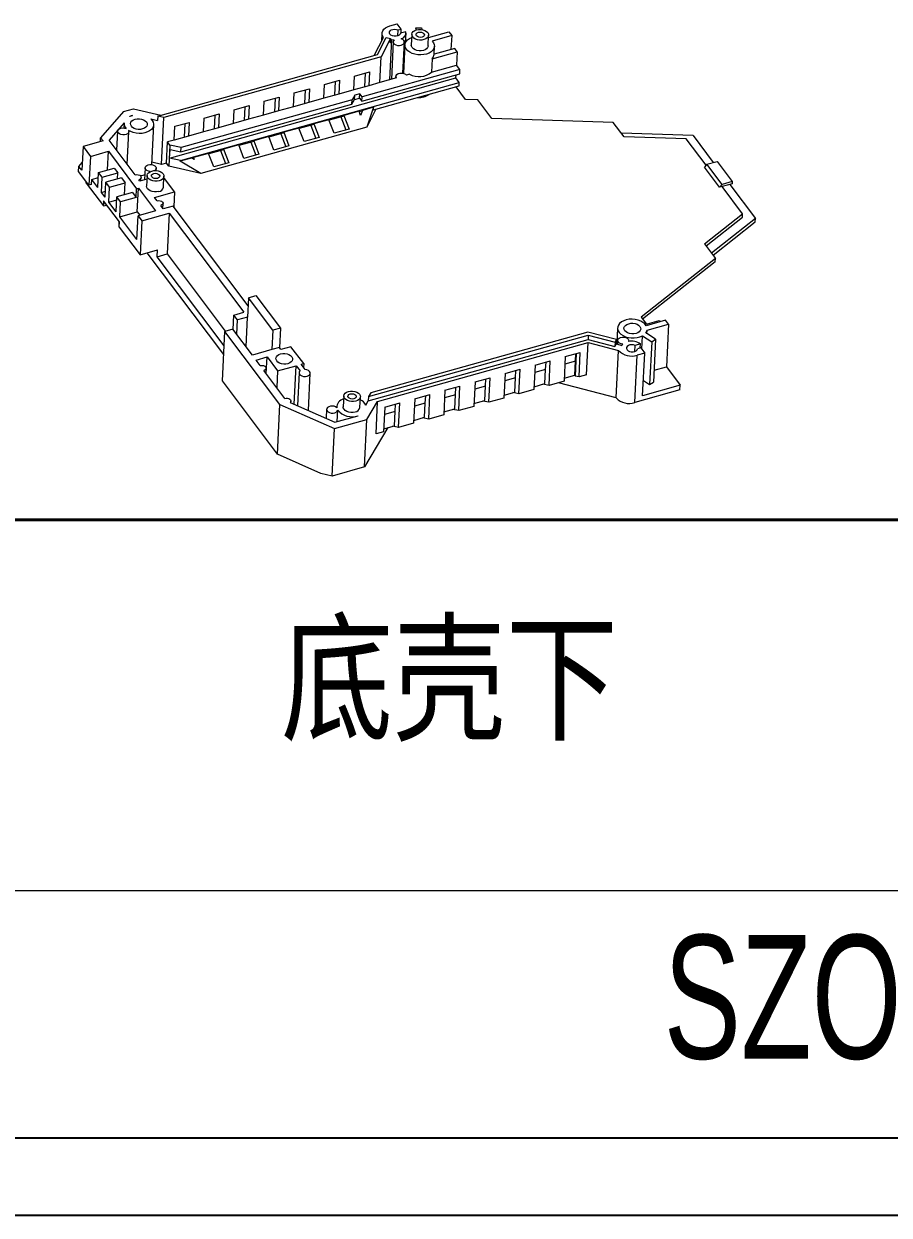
# Model space of a CAD drawing. Header units: inches. Extents: x 162 to 2102, y 1089 to 1379.
# Drawn here: x 1393.2 to 1470.7, y 1088.5 to 1195.3 of the extents above; entities that cross this region are included whole.
import ezdxf

# ---------------------------------------------------------------- set-up
doc = ezdxf.new("R2010")
doc.units = ezdxf.units.IN
doc.layers.add('文字', color=81, linetype='Continuous')
doc.layers.add('粗实线', color=7, linetype='Continuous', lineweight=30)
doc.layers.add('细实线', color=3, linetype='Continuous', lineweight=9)
doc.styles.add('宋体', font='', dxfattribs={"width": 0.8, "height": 3.5})
doc.styles.add('长仿宋', font='', dxfattribs={"width": 0.7, "height": 4})
doc.styles.get('宋体').set_extended_font_data('SimSun')
doc.styles.get('长仿宋').set_extended_font_data('SimSun')

msp = doc.modelspace()

# ---------------------------------------------------------------- linework, layer by layer
at = {"color": 7, "linetype": 'Continuous', "lineweight": 15}
for p, q in [((1426.011, 1195.073), (1426.685, 1195.261)), ((1427.035, 1194.795), (1426.685, 1195.261)), ((1426.724, 1194.18), (1426.75, 1194.715)), ((1426.75, 1194.715), (1427.035, 1194.795)), ((1427.45, 1194.558), (1426.969, 1194.424)), ((1427.017, 1194.437), (1427.035, 1194.795)), ((1428.354, 1194.891), (1428.345, 1194.7)), ((1428.354, 1194.891), (1428.851, 1194.909)), ((1428.384, 1194.713), (1428.354, 1194.891)), ((1428.851, 1194.909), (1428.878, 1194.746)), ((1429.475, 1194.049), (1431.29, 1194.557)), ((1431.29, 1194.557), (1431.553, 1194.207)), ((1424.613, 1192.424), (1425.436, 1194.03)), ((1424.902, 1192.505), (1425.682, 1194.029)), ((1426.063, 1193.94), (1425.23, 1192.315)), ((1425.31, 1194.406), (1425.276, 1193.718)), ((1425.682, 1194.029), (1426.063, 1193.94)), ((1426.022, 1190.25), (1426.2, 1193.858)), ((1426.063, 1193.94), (1426.044, 1193.554)), ((1426.044, 1193.554), (1426.2, 1193.858)), ((1426.316, 1193.664), (1426.149, 1190.286)), ((1427.178, 1190.843), (1427.315, 1193.615)), ((1427.43, 1193.617), (1427.47, 1194.411)), ((1427.987, 1194.32), (1427.939, 1193.354)), ((1429.437, 1193.28), (1429.485, 1194.246)), ((1431.553, 1194.207), (1429.818, 1193.722)), ((1431.553, 1194.207), (1431.491, 1192.962)), ((1405.221, 1186.997), (1424.902, 1192.505)), ((1427.365, 1193.383), (1427.239, 1190.829)), ((1429.806, 1192.138), (1432.048, 1192.765)), ((1429.975, 1192.518), (1430.012, 1193.252)), ((1431.829, 1193.057), (1429.976, 1192.538)), ((1432.048, 1192.765), (1431.829, 1193.057)), ((1432.048, 1192.765), (1431.989, 1191.568)), ((1425.23, 1192.315), (1405.772, 1186.869)), ((1425.116, 1189.997), (1425.23, 1192.315)), ((1429.806, 1192.138), (1429.747, 1190.94)), ((1429.747, 1190.94), (1431.989, 1191.568)), ((1432.296, 1191.16), (1431.989, 1191.568)), ((1406.288, 1183.232), (1431.932, 1190.409)), ((1422.788, 1189.345), (1422.849, 1190.581)), ((1422.849, 1190.581), (1424.182, 1190.955)), ((1423.519, 1188.322), (1432.277, 1190.773)), ((1432.296, 1191.16), (1423.538, 1188.709)), ((1423.818, 1190.853), (1423.757, 1189.616)), ((1424.182, 1190.955), (1424.121, 1189.718)), ((1426.605, 1190.414), (1425.116, 1189.997)), ((1426.555, 1190.564), (1426.547, 1190.397)), ((1427.785, 1190.744), (1427.504, 1190.665)), ((1431.932, 1190.409), (1431.945, 1190.681)), ((1432.238, 1190.001), (1431.932, 1190.409)), ((1432.277, 1190.773), (1432.296, 1191.16)), ((1407.252, 1183.008), (1432.238, 1190.001)), ((1417.459, 1189.073), (1418.807, 1189.45)), ((1418.428, 1189.344), (1418.367, 1188.108)), ((1418.807, 1189.45), (1418.746, 1188.214)), ((1420.093, 1188.591), (1420.154, 1189.827)), ((1420.154, 1189.827), (1421.501, 1190.204)), ((1421.123, 1190.098), (1421.062, 1188.862)), ((1421.501, 1190.204), (1421.44, 1188.968)), ((1422.788, 1189.345), (1421.44, 1188.968)), ((1424.121, 1189.718), (1422.788, 1189.345)), ((1425.116, 1189.997), (1424.121, 1189.718)), ((1424.537, 1187.541), (1432.223, 1189.692)), ((1432.787, 1188.488), (1431.942, 1189.613)), ((1432.223, 1189.692), (1432.238, 1190.001)), ((1422.64, 1188.457), (1407.309, 1184.167)), ((1414.704, 1187.083), (1414.765, 1188.319)), ((1414.765, 1188.319), (1416.112, 1188.696)), ((1415.733, 1188.59), (1415.672, 1187.354)), ((1416.112, 1188.696), (1416.051, 1187.46)), ((1417.398, 1187.837), (1417.459, 1189.073)), ((1418.746, 1188.214), (1417.398, 1187.837)), ((1420.093, 1188.591), (1418.746, 1188.214)), ((1421.44, 1188.968), (1420.093, 1188.591)), ((1422.62, 1188.071), (1422.851, 1188.488)), ((1422.62, 1188.071), (1422.64, 1188.457)), ((1422.87, 1188.874), (1422.64, 1188.457)), ((1422.851, 1188.488), (1422.87, 1188.874)), ((1422.851, 1188.488), (1423.3, 1188.614)), ((1423.319, 1189), (1422.87, 1188.874)), ((1423.3, 1188.614), (1423.319, 1189)), ((1423.3, 1188.614), (1423.519, 1188.322)), ((1423.538, 1188.709), (1423.319, 1189)), ((1423.519, 1188.322), (1423.538, 1188.709)), ((1433.904, 1188.448), (1432.787, 1188.488)), ((1435.164, 1186.77), (1433.904, 1188.448)), ((1402.158, 1187.392), (1400.109, 1185.054)), ((1402.158, 1187.392), (1403.056, 1187.643)), ((1403.056, 1187.643), (1405.498, 1187.075)), ((1407.29, 1183.78), (1422.62, 1188.071)), ((1409.375, 1186.811), (1410.723, 1187.188)), ((1410.344, 1187.082), (1410.283, 1185.846)), ((1410.723, 1187.188), (1410.662, 1185.952)), ((1412.009, 1186.329), (1412.07, 1187.565)), ((1412.07, 1187.565), (1413.417, 1187.942)), ((1413.039, 1187.836), (1412.978, 1186.6)), ((1413.417, 1187.942), (1413.356, 1186.706)), ((1414.704, 1187.083), (1413.356, 1186.706)), ((1416.051, 1187.46), (1414.704, 1187.083)), ((1417.398, 1187.837), (1416.051, 1187.46)), ((1423.253, 1187.425), (1421.906, 1187.048)), ((1423.398, 1187.047), (1423.253, 1187.425)), ((1423.534, 1187.45), (1423.271, 1187.377)), ((1423.554, 1187.509), (1423.398, 1187.047)), ((1424.549, 1187.788), (1423.554, 1187.509)), ((1424.549, 1187.788), (1423.942, 1185.996)), ((1424.767, 1187.605), (1423.942, 1185.996)), ((1424.537, 1187.541), (1424.549, 1187.788)), ((1402.22, 1186.398), (1400.861, 1184.849)), ((1402.214, 1186.344), (1402.194, 1185.933)), ((1402.738, 1186.99), (1402.713, 1186.96)), ((1402.738, 1186.99), (1402.957, 1187.051)), ((1402.738, 1186.972), (1402.738, 1186.99)), ((1404.596, 1186.752), (1405.202, 1186.611)), ((1404.685, 1182.649), (1404.861, 1186.213)), ((1405.221, 1186.997), (1405.202, 1186.611)), ((1405.772, 1186.869), (1405.221, 1186.997)), ((1405.564, 1182.658), (1405.772, 1186.869)), ((1406.696, 1184.842), (1406.758, 1186.078)), ((1406.758, 1186.078), (1408.028, 1186.434)), ((1407.649, 1186.328), (1407.588, 1185.092)), ((1408.028, 1186.434), (1407.967, 1185.198)), ((1423.942, 1185.996), (1409.086, 1181.838)), ((1409.314, 1185.575), (1409.375, 1186.811)), ((1412.009, 1186.329), (1410.662, 1185.952)), ((1413.356, 1186.706), (1412.009, 1186.329)), ((1419.208, 1186.24), (1417.882, 1185.869)), ((1418.942, 1186.165), (1419.389, 1185.001)), ((1419.208, 1186.24), (1419.211, 1186.294)), ((1420.558, 1186.671), (1419.211, 1186.294)), ((1419.211, 1186.294), (1419.676, 1185.081)), ((1421.023, 1185.459), (1420.558, 1186.671)), ((1421.903, 1186.994), (1420.577, 1186.623)), ((1421.637, 1186.919), (1422.084, 1185.755)), ((1421.903, 1186.994), (1421.906, 1187.048)), ((1421.906, 1187.048), (1422.371, 1185.836)), ((1446.025, 1186.421), (1435.164, 1186.77)), ((1447.001, 1185.121), (1446.025, 1186.421)), ((1400.091, 1184.697), (1400.109, 1185.054)), ((1400.109, 1185.054), (1400.328, 1184.763)), ((1401.63, 1185.645), (1401.546, 1183.937)), ((1402.485, 1182.686), (1402.629, 1185.595)), ((1407.967, 1185.198), (1406.696, 1184.842)), ((1409.314, 1185.575), (1407.967, 1185.198)), ((1410.662, 1185.952), (1409.314, 1185.575)), ((1415.169, 1185.162), (1413.821, 1184.785)), ((1415.634, 1183.95), (1415.169, 1185.162)), ((1416.513, 1185.486), (1415.187, 1185.114)), ((1416.248, 1185.411), (1416.694, 1184.247)), ((1416.513, 1185.486), (1416.516, 1185.54)), ((1417.863, 1185.917), (1416.516, 1185.54)), ((1416.516, 1185.54), (1416.981, 1184.327)), ((1418.329, 1184.704), (1417.863, 1185.917)), ((1419.676, 1185.081), (1418.329, 1184.704)), ((1422.371, 1185.836), (1421.023, 1185.459)), ((1453.181, 1185.247), (1446.751, 1185.454)), ((1452.57, 1184.942), (1447.001, 1185.121)), ((1454.335, 1182.592), (1452.57, 1184.942)), ((1453.181, 1185.247), (1454.986, 1182.844)), ((1398.531, 1184.26), (1398.426, 1182.136)), ((1400.328, 1184.763), (1398.531, 1184.26)), ((1398.531, 1184.26), (1399.188, 1183.386)), ((1403.2, 1181.735), (1400.861, 1184.849)), ((1406.013, 1182.784), (1406.106, 1184.677)), ((1406.696, 1184.842), (1406.106, 1184.677)), ((1406.316, 1184.398), (1406.106, 1184.677)), ((1406.316, 1184.398), (1406.222, 1182.505)), ((1406.288, 1183.232), (1406.326, 1184.005)), ((1407.309, 1184.167), (1406.316, 1184.398)), ((1406.326, 1184.005), (1407.29, 1183.78)), ((1407.29, 1183.78), (1407.309, 1184.167)), ((1411.124, 1183.977), (1409.798, 1183.606)), ((1410.858, 1183.903), (1411.305, 1182.739)), ((1411.124, 1183.977), (1411.127, 1184.031)), ((1412.474, 1184.408), (1411.127, 1184.031)), ((1411.127, 1184.031), (1411.592, 1182.819)), ((1412.939, 1183.196), (1412.474, 1184.408)), ((1413.819, 1184.731), (1412.492, 1184.36)), ((1413.553, 1184.657), (1414, 1183.493)), ((1413.819, 1184.731), (1413.821, 1184.785)), ((1413.821, 1184.785), (1414.286, 1183.573)), ((1416.981, 1184.327), (1415.634, 1183.95)), ((1398.16, 1182.49), (1398.461, 1182.832)), ((1399.188, 1183.386), (1399.06, 1180.797)), ((1399.188, 1183.386), (1400.805, 1183.838)), ((1400.722, 1182.171), (1400.805, 1183.838)), ((1400.805, 1183.838), (1403.322, 1180.486)), ((1405.564, 1182.658), (1404.695, 1182.861)), ((1407.252, 1183.008), (1406.288, 1183.232)), ((1408.288, 1183.237), (1407.248, 1182.946)), ((1407.248, 1182.946), (1407.252, 1183.008)), ((1409.086, 1181.838), (1407.248, 1182.946)), ((1408.495, 1183.111), (1408.288, 1183.237)), ((1408.429, 1183.223), (1408.348, 1183.2)), ((1408.429, 1183.223), (1408.432, 1183.277)), ((1409.779, 1183.654), (1408.432, 1183.277)), ((1408.432, 1183.277), (1408.495, 1183.111)), ((1410.244, 1182.442), (1409.779, 1183.654)), ((1411.592, 1182.819), (1410.244, 1182.442)), ((1414.286, 1183.573), (1412.939, 1183.196)), ((1454.42, 1182.685), (1455.318, 1182.936)), ((1455.318, 1182.936), (1456.675, 1181.129)), ((1398.137, 1182.026), (1398.16, 1182.49)), ((1399.06, 1180.797), (1398.137, 1182.026)), ((1398.426, 1182.136), (1398.16, 1182.49)), ((1399.855, 1180.595), (1399.922, 1181.947)), ((1399.922, 1181.947), (1401.314, 1182.337)), ((1400.25, 1181.51), (1399.922, 1181.947)), ((1400.25, 1181.51), (1401.642, 1181.899)), ((1401.314, 1182.337), (1401.642, 1181.899)), ((1401.616, 1181.363), (1401.642, 1181.899)), ((1404.093, 1182.365), (1404.04, 1181.286)), ((1404.557, 1182.018), (1404.558, 1182.025)), ((1404.561, 1182.02), (1404.558, 1182.025)), ((1405.007, 1182.151), (1405.038, 1182.109)), ((1405.082, 1182.106), (1405.092, 1182.316)), ((1406.013, 1182.784), (1405.564, 1182.658)), ((1406.222, 1182.505), (1406.013, 1182.784)), ((1409.086, 1181.838), (1406.222, 1182.505)), ((1454.42, 1182.685), (1454.186, 1182.429)), ((1455.543, 1180.622), (1454.186, 1182.429)), ((1455.777, 1180.878), (1454.42, 1182.685)), ((1398.776, 1181.176), (1398.774, 1181.13)), ((1398.824, 1180.98), (1400.356, 1178.939)), ((1399.285, 1180.86), (1399.06, 1180.797)), ((1399.285, 1180.86), (1399.308, 1181.324)), ((1399.308, 1181.324), (1399.899, 1181.489)), ((1399.855, 1180.595), (1399.308, 1181.324)), ((1400.183, 1180.158), (1400.25, 1181.51)), ((1400.512, 1179.721), (1400.578, 1181.073)), ((1401.971, 1181.462), (1400.578, 1181.073)), ((1400.907, 1180.635), (1400.578, 1181.073)), ((1400.907, 1180.635), (1402.299, 1181.025)), ((1401.971, 1181.462), (1402.299, 1181.025)), ((1402.246, 1179.952), (1402.299, 1181.025)), ((1403.624, 1181.17), (1403.528, 1181.297)), ((1404.262, 1181.348), (1403.624, 1181.17)), ((1403.723, 1181.198), (1403.738, 1181.498)), ((1404.278, 1181.671), (1404.23, 1180.705)), ((1405.728, 1180.631), (1405.776, 1181.597)), ((1406.738, 1180.207), (1405.771, 1181.495)), ((1455.543, 1180.622), (1455.777, 1180.878)), ((1455.768, 1180.685), (1455.543, 1180.622)), ((1456.666, 1180.936), (1455.768, 1180.685)), ((1457.608, 1178.234), (1455.768, 1180.685)), ((1456.675, 1181.129), (1455.777, 1180.878)), ((1456.462, 1180.879), (1458.763, 1177.814)), ((1456.675, 1181.129), (1456.666, 1180.936)), ((1400.183, 1180.158), (1400.538, 1180.257)), ((1400.512, 1179.721), (1400.183, 1180.158)), ((1400.84, 1179.283), (1400.907, 1180.635)), ((1401.497, 1178.409), (1401.564, 1179.761)), ((1402.956, 1180.15), (1401.564, 1179.761)), ((1401.892, 1179.323), (1401.564, 1179.761)), ((1403.284, 1179.713), (1401.892, 1179.323)), ((1402.956, 1180.15), (1403.284, 1179.713)), ((1403.284, 1179.713), (1403.322, 1180.486)), ((1403.322, 1180.486), (1403.502, 1180.536)), ((1403.397, 1178.411), (1403.502, 1180.536)), ((1403.502, 1180.536), (1405.034, 1178.495)), ((1404.942, 1179.704), (1406.738, 1180.207)), ((1405.161, 1179.413), (1404.942, 1179.704)), ((1406.738, 1180.207), (1406.671, 1178.849)), ((1400.379, 1179.403), (1400.356, 1178.939)), ((1400.356, 1178.939), (1400.663, 1179.025)), ((1401.802, 1177.508), (1400.379, 1179.403)), ((1400.84, 1179.283), (1401.55, 1179.482)), ((1401.497, 1178.409), (1400.84, 1179.283)), ((1401.825, 1177.971), (1401.892, 1179.323)), ((1405.708, 1178.684), (1405.489, 1178.975)), ((1405.677, 1178.725), (1405.7, 1179.175)), ((1406.606, 1178.935), (1405.708, 1178.684)), ((1413.317, 1169.999), (1406.606, 1178.935)), ((1401.748, 1177.58), (1401.729, 1177.195)), ((1401.779, 1177.044), (1401.802, 1177.508)), ((1401.825, 1177.971), (1403.397, 1178.411)), ((1403.358, 1175.931), (1401.825, 1177.971)), ((1403.358, 1175.931), (1403.462, 1178.055)), ((1403.397, 1178.411), (1403.629, 1178.102)), ((1405.034, 1178.495), (1403.462, 1178.055)), ((1403.462, 1178.055), (1403.791, 1177.618)), ((1403.791, 1177.618), (1403.64, 1174.566)), ((1403.791, 1177.618), (1406.261, 1178.309)), ((1406.261, 1178.309), (1406.08, 1174.64)), ((1406.261, 1178.309), (1412.938, 1169.418)), ((1454.195, 1175.541), (1457.608, 1178.234)), ((1454.335, 1175.355), (1457.593, 1177.925)), ((1458.763, 1177.814), (1454.823, 1174.705)), ((1454.963, 1174.518), (1458.748, 1177.505)), ((1457.593, 1177.925), (1457.608, 1178.234)), ((1458.748, 1177.505), (1458.763, 1177.814)), ((1401.779, 1177.044), (1403.64, 1174.566)), ((1454.195, 1175.541), (1455.171, 1174.242)), ((1403.64, 1174.566), (1405.212, 1175.006)), ((1411.132, 1165.641), (1404.292, 1174.749)), ((1405.182, 1174.388), (1405.212, 1175.006)), ((1405.182, 1174.388), (1406.08, 1174.64)), ((1411.17, 1166.414), (1405.182, 1174.388)), ((1406.08, 1174.64), (1411.277, 1167.719)), ((1455.171, 1174.242), (1448.516, 1168.991)), ((1455.156, 1173.933), (1448.656, 1168.804)), ((1455.156, 1173.933), (1455.171, 1174.242)), ((1413.352, 1170.719), (1413.267, 1168.981)), ((1413.352, 1170.719), (1414.026, 1170.908)), ((1415.542, 1167.804), (1413.352, 1170.719)), ((1414.026, 1170.908), (1416.215, 1167.993)), ((1411.976, 1167.876), (1412.04, 1169.167)), ((1412.04, 1169.167), (1412.938, 1169.418)), ((1412.368, 1168.729), (1412.04, 1169.167)), ((1413.267, 1168.981), (1412.368, 1168.729)), ((1413.136, 1166.332), (1413.267, 1168.981)), ((1448.516, 1168.991), (1448.995, 1168.353)), ((1411.953, 1167.908), (1411.234, 1167.707)), ((1413.704, 1165.575), (1411.953, 1167.908)), ((1412.305, 1167.439), (1412.368, 1168.729)), ((1416.215, 1167.993), (1415.542, 1167.804)), ((1416.215, 1167.993), (1416.129, 1166.254)), ((1446.411, 1168.021), (1446.339, 1166.568)), ((1448.895, 1168.325), (1450.14, 1168.673)), ((1450.708, 1168.699), (1448.974, 1168.214)), ((1449.048, 1167.811), (1450.971, 1168.35)), ((1450.14, 1168.673), (1450.223, 1168.564)), ((1450.971, 1168.35), (1450.708, 1168.699)), ((1450.971, 1168.35), (1450.782, 1164.525)), ((1411.015, 1163.264), (1411.234, 1167.707)), ((1416.16, 1161.147), (1411.234, 1167.707)), ((1415.542, 1167.804), (1415.456, 1166.066)), ((1424.082, 1161.47), (1443.763, 1166.977)), ((1424.101, 1161.856), (1443.782, 1167.364)), ((1443.76, 1167.64), (1424.302, 1162.194)), ((1446.321, 1166.964), (1443.76, 1167.64)), ((1443.782, 1167.364), (1443.763, 1166.977)), ((1443.763, 1166.977), (1446.163, 1166.344)), ((1443.782, 1167.364), (1446.183, 1166.73)), ((1446.183, 1166.73), (1446.321, 1166.964)), ((1446.321, 1166.964), (1446.302, 1166.578)), ((1446.357, 1166.928), (1446.319, 1166.917)), ((1446.413, 1166.903), (1446.396, 1166.553)), ((1447.409, 1166.798), (1447.412, 1166.854)), ((1448.574, 1166.114), (1448.633, 1167.312)), ((1448.633, 1167.312), (1449.47, 1166.774)), ((1449.817, 1166.992), (1448.931, 1167.561)), ((1449.032, 1167.496), (1449.048, 1167.811)), ((1449.47, 1166.774), (1449.817, 1166.992)), ((1449.817, 1166.992), (1449.628, 1163.167)), ((1415.456, 1166.066), (1413.704, 1165.575)), ((1416.129, 1166.254), (1415.456, 1166.066)), ((1416.261, 1166.079), (1416.129, 1166.254)), ((1417.159, 1166.331), (1416.261, 1166.079)), ((1418.297, 1164.815), (1417.159, 1166.331)), ((1424.921, 1161.422), (1443.784, 1166.701)), ((1441.729, 1165.44), (1443.076, 1165.817)), ((1442.706, 1165.714), (1442.606, 1163.685)), ((1442.968, 1163.616), (1443.076, 1165.817)), ((1443.641, 1163.804), (1443.784, 1166.701)), ((1443.784, 1166.701), (1446.496, 1165.986)), ((1446.183, 1166.73), (1446.163, 1166.344)), ((1446.163, 1166.344), (1446.302, 1166.578)), ((1446.286, 1161.737), (1446.496, 1165.986)), ((1446.302, 1166.578), (1446.782, 1166.451)), ((1447.959, 1165.903), (1447.986, 1166.438)), ((1448.466, 1166.573), (1447.986, 1166.438)), ((1448.84, 1165.76), (1448.166, 1165.571)), ((1448.489, 1166.226), (1448.205, 1166.147)), ((1448.449, 1166.215), (1448.466, 1166.573)), ((1448.489, 1166.226), (1448.84, 1165.76)), ((1448.651, 1161.936), (1448.84, 1165.76)), ((1449.47, 1166.774), (1449.281, 1162.949)), ((1414.033, 1165.138), (1415.021, 1165.415)), ((1414.413, 1164.632), (1414.033, 1165.138)), ((1414.947, 1163.921), (1415.021, 1165.415)), ((1415.021, 1165.415), (1415.962, 1164.161)), ((1418.073, 1164.752), (1418.297, 1164.815)), ((1418.42, 1164.29), (1418.073, 1164.752)), ((1418.297, 1164.815), (1418.281, 1164.475)), ((1439.034, 1164.686), (1438.926, 1162.484)), ((1439.034, 1164.686), (1440.382, 1165.063)), ((1439.97, 1164.294), (1440.003, 1164.957)), ((1440.273, 1162.861), (1440.382, 1165.063)), ((1441.729, 1165.44), (1441.62, 1163.238)), ((1442.651, 1165.044), (1441.696, 1164.777)), ((1442.588, 1163.769), (1442.651, 1165.044)), ((1442.651, 1165.044), (1442.684, 1165.708)), ((1447.956, 1161.322), (1448.166, 1165.571)), ((1416.617, 1161.696), (1414.741, 1164.195)), ((1414.929, 1163.944), (1414.951, 1164.395)), ((1415.962, 1164.161), (1415.888, 1162.667)), ((1415.962, 1164.161), (1417.624, 1164.626)), ((1417.454, 1161.18), (1417.624, 1164.626)), ((1417.624, 1164.626), (1417.97, 1164.165)), ((1417.885, 1164), (1417.74, 1161.054)), ((1418.72, 1160.62), (1418.884, 1163.95)), ((1436.34, 1163.932), (1436.231, 1161.73)), ((1436.34, 1163.932), (1437.687, 1164.309)), ((1437.276, 1163.539), (1437.308, 1164.203)), ((1437.578, 1162.107), (1437.687, 1164.309)), ((1439.97, 1164.294), (1439.002, 1164.022)), ((1439.907, 1163.019), (1439.97, 1164.294)), ((1441.633, 1163.502), (1442.588, 1163.769)), ((1442.968, 1163.616), (1442.606, 1163.685)), ((1443.641, 1163.804), (1442.968, 1163.616)), ((1449.68, 1164.217), (1450.782, 1164.525)), ((1450.782, 1164.525), (1452.019, 1162.878)), ((1415.941, 1156.705), (1411.015, 1163.264)), ((1430.95, 1162.424), (1432.298, 1162.801)), ((1431.886, 1162.031), (1431.919, 1162.695)), ((1432.189, 1160.599), (1432.298, 1162.801)), ((1433.645, 1163.178), (1433.536, 1160.976)), ((1434.581, 1162.785), (1433.612, 1162.514)), ((1433.645, 1163.178), (1434.992, 1163.555)), ((1434.518, 1161.511), (1434.581, 1162.785)), ((1434.581, 1162.785), (1434.614, 1163.449)), ((1434.884, 1161.353), (1434.992, 1163.555)), ((1437.276, 1163.539), (1436.307, 1163.268)), ((1437.213, 1162.265), (1437.276, 1163.539)), ((1438.939, 1162.748), (1439.907, 1163.019)), ((1440.273, 1162.861), (1439.722, 1162.967)), ((1441.62, 1163.238), (1440.273, 1162.861)), ((1446.286, 1161.737), (1441.122, 1163.099)), ((1452.019, 1162.878), (1448.651, 1161.936)), ((1448.719, 1163.311), (1449.281, 1162.949)), ((1449.281, 1162.949), (1449.628, 1163.167)), ((1451.998, 1162.453), (1452.019, 1162.878)), ((1417.149, 1161.315), (1417.156, 1161.459)), ((1421.882, 1161.919), (1421.835, 1160.954)), ((1423.333, 1160.88), (1423.38, 1161.845)), ((1423.862, 1161.097), (1424.082, 1161.47)), ((1424.101, 1161.856), (1424.082, 1161.47)), ((1424.302, 1162.194), (1424.101, 1161.856)), ((1428.255, 1161.67), (1428.147, 1159.468)), ((1428.255, 1161.67), (1429.603, 1162.047)), ((1429.192, 1161.277), (1429.224, 1161.941)), ((1429.494, 1159.845), (1429.603, 1162.047)), ((1430.95, 1162.424), (1430.841, 1160.222)), ((1431.886, 1162.031), (1430.917, 1161.76)), ((1431.823, 1160.756), (1431.886, 1162.031)), ((1433.549, 1161.239), (1434.518, 1161.511)), ((1434.884, 1161.353), (1434.333, 1161.459)), ((1436.231, 1161.73), (1434.884, 1161.353)), ((1436.244, 1161.994), (1437.213, 1162.265)), ((1437.578, 1162.107), (1437.027, 1162.213)), ((1438.926, 1162.484), (1437.578, 1162.107)), ((1451.998, 1162.453), (1447.956, 1161.322)), ((1415.941, 1156.705), (1416.16, 1161.147)), ((1416.16, 1161.147), (1421.044, 1158.986)), ((1417.096, 1161.339), (1421.1, 1159.567)), ((1420.348, 1160.72), (1420.308, 1159.917)), ((1421.26, 1160.982), (1421.255, 1160.867)), ((1421.294, 1159.621), (1421.346, 1160.655)), ((1423.963, 1159.803), (1424.921, 1161.422)), ((1424.778, 1158.525), (1424.921, 1161.422)), ((1425.561, 1160.915), (1425.452, 1158.714)), ((1426.497, 1160.523), (1425.528, 1160.252)), ((1425.561, 1160.915), (1426.908, 1161.293)), ((1426.434, 1159.248), (1426.497, 1160.523)), ((1426.497, 1160.523), (1426.53, 1161.187)), ((1426.799, 1159.091), (1426.908, 1161.293)), ((1429.192, 1161.277), (1428.223, 1161.006)), ((1429.129, 1160.002), (1429.192, 1161.277)), ((1430.854, 1160.485), (1431.823, 1160.756)), ((1432.189, 1160.599), (1431.638, 1160.705)), ((1433.536, 1160.976), (1432.189, 1160.599)), ((1421.044, 1158.986), (1423.963, 1159.803)), ((1421.1, 1159.567), (1423.164, 1160.144)), ((1423.753, 1155.554), (1423.963, 1159.803)), ((1428.147, 1159.468), (1426.799, 1159.091)), ((1428.16, 1159.731), (1429.129, 1160.002)), ((1429.494, 1159.845), (1428.943, 1159.95)), ((1430.841, 1160.222), (1429.494, 1159.845)), ((1420.834, 1154.737), (1421.044, 1158.986)), ((1425.842, 1159.082), (1423.753, 1155.554)), ((1425.452, 1158.714), (1424.778, 1158.525)), ((1425.465, 1158.977), (1426.434, 1159.248)), ((1426.799, 1159.091), (1426.249, 1159.196)), ((1419.848, 1154.976), (1415.941, 1156.705)), ((1423.753, 1155.554), (1420.834, 1154.737)), ((1420.834, 1154.737), (1419.848, 1154.976))]:
    msp.add_line(p, q, dxfattribs=at)
at = {"color": 8, "linetype": 'Continuous', "lineweight": 15}
msp.add_line((1398.824, 1180.98), (1398.83, 1181.104), dxfattribs=at)
for p, q in [((1161.905, 1095.433), (1555.489, 1095.433)), ((1151.266, 1088.511), (1562.41, 1088.511))]:
    msp.add_line(p, q)
at = {"color": 7, "linetype": 'Continuous', "lineweight": 15, "flags": 128}
for points in [[(1425.436, 1194.03), (1425.35, 1194.178), (1425.312, 1194.333), (1425.321, 1194.488), (1425.377, 1194.637), (1425.48, 1194.775), (1425.623, 1194.897), (1425.803, 1194.997), (1426.011, 1195.073)], [(1426.969, 1194.424), (1426.932, 1194.324), (1426.845, 1194.239), (1426.719, 1194.178), (1426.566, 1194.146), (1426.403, 1194.148), (1426.248, 1194.183), (1426.116, 1194.248), (1426.022, 1194.335), (1425.975, 1194.435), (1425.981, 1194.538), (1426.039, 1194.633), (1426.143, 1194.71), (1426.282, 1194.76), (1426.44, 1194.778), (1426.602, 1194.763), (1426.75, 1194.715)], [(1428.408, 1194.72), (1428.593, 1194.754), (1428.788, 1194.756), (1428.98, 1194.725), (1429.155, 1194.665), (1429.302, 1194.578), (1429.41, 1194.472), (1429.472, 1194.352), (1429.484, 1194.228), (1429.445, 1194.107), (1429.357, 1193.999), (1429.227, 1193.909), (1429.064, 1193.846), (1428.879, 1193.812), (1428.683, 1193.81), (1428.492, 1193.84), (1428.317, 1193.901), (1428.17, 1193.988), (1428.062, 1194.094), (1428, 1194.214), (1427.988, 1194.338), (1428.027, 1194.459), (1428.115, 1194.567), (1428.244, 1194.657), (1428.408, 1194.72)], [(1426.402, 1193.83), (1426.334, 1193.739), (1426.317, 1193.638), (1426.351, 1193.537), (1426.433, 1193.447), (1426.556, 1193.376), (1426.705, 1193.334), (1426.866, 1193.323), (1427.022, 1193.345), (1427.156, 1193.398), (1427.255, 1193.476), (1427.308, 1193.571), (1427.31, 1193.673), (1427.26, 1193.772), (1427.164, 1193.857), (1427.032, 1193.919)], [(1429.818, 1193.722), (1429.935, 1193.564), (1429.999, 1193.396), (1430.01, 1193.225), (1429.965, 1193.057), (1429.868, 1192.9), (1429.721, 1192.761), (1429.532, 1192.645), (1429.308, 1192.556), (1429.058, 1192.499), (1428.793, 1192.476), (1428.523, 1192.488), (1428.261, 1192.535), (1428.016, 1192.613), (1427.799, 1192.721), (1427.618, 1192.854), (1427.483, 1193.006), (1427.397, 1193.17), (1427.364, 1193.341), (1427.387, 1193.511), (1427.464, 1193.673), (1427.591, 1193.82), (1427.764, 1193.946), (1427.973, 1194.046)], [(1428.572, 1194.502), (1428.713, 1194.521), (1428.858, 1194.504), (1428.984, 1194.454), (1429.073, 1194.377), (1429.11, 1194.286), (1429.09, 1194.195), (1429.017, 1194.117), (1428.9, 1194.064), (1428.759, 1194.045), (1428.614, 1194.062), (1428.488, 1194.112), (1428.399, 1194.189), (1428.362, 1194.28), (1428.382, 1194.371), (1428.455, 1194.449), (1428.572, 1194.502)], [(1429.437, 1193.28), (1429.436, 1193.262), (1429.397, 1193.141), (1429.309, 1193.033), (1429.18, 1192.944), (1429.017, 1192.88), (1428.831, 1192.846), (1428.636, 1192.844), (1428.444, 1192.875), (1428.269, 1192.935), (1428.123, 1193.022), (1428.015, 1193.129), (1427.953, 1193.248), (1427.939, 1193.354)], [(1426.605, 1190.414), (1426.558, 1190.521), (1426.57, 1190.63), (1426.64, 1190.729), (1426.761, 1190.805), (1426.917, 1190.848), (1427.089, 1190.855), (1427.258, 1190.823), (1427.402, 1190.757), (1427.504, 1190.665)], [(1404.596, 1186.752), (1404.733, 1186.604), (1404.822, 1186.444), (1404.86, 1186.276), (1404.845, 1186.109), (1404.778, 1185.949), (1404.662, 1185.802), (1404.5, 1185.673), (1404.301, 1185.569), (1404.07, 1185.494), (1403.819, 1185.449), (1403.556, 1185.438), (1403.293, 1185.46), (1403.039, 1185.515), (1402.805, 1185.6), (1402.6, 1185.713)], [(1403.209, 1186.716), (1403.395, 1186.75), (1403.59, 1186.752), (1403.782, 1186.721), (1403.957, 1186.661), (1404.103, 1186.574), (1404.211, 1186.467), (1404.273, 1186.348), (1404.285, 1186.223), (1404.246, 1186.103), (1404.159, 1185.994), (1404.029, 1185.905), (1403.866, 1185.841), (1403.68, 1185.807), (1403.485, 1185.806), (1403.293, 1185.836), (1403.118, 1185.897), (1402.972, 1185.983), (1402.864, 1186.09), (1402.802, 1186.21), (1402.79, 1186.334), (1402.829, 1186.454), (1402.916, 1186.563), (1403.046, 1186.652), (1403.209, 1186.716)], [(1402.6, 1185.713), (1402.629, 1185.609), (1402.604, 1185.506), (1402.527, 1185.416), (1402.406, 1185.348), (1402.256, 1185.309), (1402.091, 1185.305), (1401.931, 1185.335), (1401.793, 1185.396), (1401.691, 1185.481), (1401.637, 1185.582), (1401.637, 1185.687), (1401.69, 1185.784), (1401.792, 1185.864), (1401.93, 1185.917), (1402.09, 1185.937), (1402.254, 1185.923), (1402.405, 1185.877)], [(1403.2, 1181.735), (1403.341, 1181.754), (1403.486, 1181.737), (1403.612, 1181.687), (1403.701, 1181.61), (1403.738, 1181.52), (1403.718, 1181.428), (1403.644, 1181.35), (1403.528, 1181.297)], [(1404.062, 1181.725), (1403.881, 1181.669), (1403.683, 1181.631)], [(1404.558, 1182.025), (1404.399, 1182.054), (1404.261, 1182.113), (1404.159, 1182.196), (1404.102, 1182.295), (1404.098, 1182.398), (1404.146, 1182.495), (1404.241, 1182.576), (1404.374, 1182.632), (1404.53, 1182.657), (1404.692, 1182.648), (1404.844, 1182.607), (1404.97, 1182.537), (1405.055, 1182.447), (1405.091, 1182.345), (1405.075, 1182.243), (1405.007, 1182.151)], [(1404.698, 1182.071), (1404.884, 1182.105), (1405.079, 1182.107), (1405.271, 1182.076), (1405.446, 1182.015), (1405.592, 1181.929), (1405.7, 1181.822), (1405.762, 1181.703), (1405.774, 1181.578), (1405.735, 1181.458), (1405.648, 1181.349), (1405.518, 1181.26), (1405.355, 1181.196), (1405.17, 1181.162), (1404.974, 1181.161), (1404.783, 1181.191), (1404.608, 1181.252), (1404.461, 1181.338), (1404.353, 1181.445), (1404.291, 1181.565), (1404.279, 1181.689), (1404.318, 1181.809), (1404.406, 1181.918), (1404.535, 1182.007), (1404.698, 1182.071)], [(1404.863, 1181.852), (1405.004, 1181.872), (1405.149, 1181.855), (1405.275, 1181.804), (1405.364, 1181.728), (1405.401, 1181.637), (1405.381, 1181.546), (1405.307, 1181.468), (1405.191, 1181.415), (1405.05, 1181.395), (1404.905, 1181.412), (1404.778, 1181.463), (1404.69, 1181.539), (1404.653, 1181.63), (1404.672, 1181.722), (1404.746, 1181.799), (1404.863, 1181.852)], [(1405.307, 1180.231), (1405.122, 1180.197), (1404.927, 1180.195), (1404.735, 1180.225), (1404.56, 1180.286), (1404.413, 1180.373), (1404.305, 1180.479), (1404.243, 1180.599), (1404.23, 1180.705)], [(1405.161, 1179.413), (1405.302, 1179.432), (1405.447, 1179.415), (1405.573, 1179.365), (1405.662, 1179.288), (1405.699, 1179.197), (1405.679, 1179.106), (1405.606, 1179.028), (1405.489, 1178.975)], [(1448.974, 1168.214), (1448.854, 1168.371), (1448.688, 1168.51), (1448.482, 1168.627), (1448.245, 1168.716), (1447.987, 1168.773), (1447.718, 1168.796), (1447.451, 1168.784), (1447.194, 1168.739), (1446.961, 1168.66), (1446.759, 1168.552), (1446.598, 1168.42), (1446.484, 1168.268), (1446.422, 1168.104), (1446.414, 1167.933), (1446.461, 1167.763), (1446.561, 1167.601), (1446.709, 1167.454), (1446.9, 1167.327), (1447.125, 1167.227), (1447.376, 1167.157), (1447.642, 1167.12), (1447.911, 1167.117), (1448.173, 1167.149), (1448.417, 1167.215), (1448.633, 1167.312)], [(1447.406, 1168.393), (1447.592, 1168.426), (1447.787, 1168.428), (1447.979, 1168.398), (1448.154, 1168.337), (1448.3, 1168.251), (1448.408, 1168.144), (1448.47, 1168.024), (1448.482, 1167.9), (1448.443, 1167.779), (1448.356, 1167.671), (1448.226, 1167.582), (1448.063, 1167.518), (1447.877, 1167.484), (1447.682, 1167.482), (1447.49, 1167.513), (1447.315, 1167.573), (1447.169, 1167.66), (1447.061, 1167.767), (1446.999, 1167.886), (1446.987, 1168.011), (1447.026, 1168.131), (1447.113, 1168.24), (1447.243, 1168.329), (1447.406, 1168.393)], [(1446.879, 1166.563), (1446.722, 1166.591), (1446.584, 1166.649), (1446.481, 1166.731), (1446.423, 1166.828), (1446.416, 1166.93), (1446.461, 1167.027), (1446.552, 1167.109), (1446.681, 1167.167), (1446.834, 1167.194), (1446.995, 1167.189), (1447.148, 1167.151), (1447.276, 1167.086), (1447.366, 1166.998), (1447.409, 1166.898), (1447.4, 1166.796)], [(1416.232, 1165.683), (1416.418, 1165.717), (1416.613, 1165.719), (1416.805, 1165.688), (1416.98, 1165.628), (1417.126, 1165.541), (1417.234, 1165.434), (1417.296, 1165.315), (1417.308, 1165.191), (1417.269, 1165.07), (1417.182, 1164.962), (1417.052, 1164.872), (1416.889, 1164.809), (1416.703, 1164.775), (1416.508, 1164.773), (1416.316, 1164.803), (1416.141, 1164.864), (1415.995, 1164.951), (1415.887, 1165.057), (1415.825, 1165.177), (1415.813, 1165.301), (1415.852, 1165.422), (1415.939, 1165.53), (1416.069, 1165.62), (1416.232, 1165.683)], [(1447.986, 1166.438), (1447.838, 1166.485), (1447.676, 1166.501), (1447.517, 1166.483), (1447.378, 1166.433), (1447.275, 1166.356), (1447.217, 1166.261), (1447.211, 1166.158), (1447.257, 1166.058), (1447.351, 1165.971), (1447.483, 1165.906), (1447.639, 1165.871), (1447.801, 1165.869), (1447.954, 1165.901), (1448.08, 1165.962), (1448.167, 1166.047), (1448.205, 1166.147)], [(1414.413, 1164.632), (1414.554, 1164.651), (1414.699, 1164.635), (1414.825, 1164.584), (1414.914, 1164.508), (1414.951, 1164.417), (1414.931, 1164.325), (1414.858, 1164.247), (1414.741, 1164.195)], [(1417.97, 1164.165), (1417.903, 1164.073), (1417.886, 1163.97), (1417.922, 1163.869), (1418.007, 1163.778), (1418.133, 1163.708), (1418.285, 1163.667), (1418.448, 1163.658), (1418.604, 1163.683), (1418.736, 1163.739), (1418.832, 1163.82), (1418.88, 1163.917), (1418.875, 1164.021), (1418.818, 1164.119), (1418.716, 1164.203), (1418.578, 1164.262), (1418.42, 1164.29)], [(1416.617, 1161.696), (1416.733, 1161.715), (1416.855, 1161.709), (1416.968, 1161.678), (1417.062, 1161.627), (1417.127, 1161.56), (1417.155, 1161.484), (1417.144, 1161.408), (1417.096, 1161.339)], [(1422.303, 1162.32), (1422.488, 1162.353), (1422.684, 1162.355), (1422.875, 1162.325), (1423.051, 1162.264), (1423.197, 1162.178), (1423.305, 1162.071), (1423.367, 1161.951), (1423.379, 1161.827), (1423.34, 1161.706), (1423.253, 1161.598), (1423.123, 1161.509), (1422.96, 1161.445), (1422.774, 1161.411), (1422.579, 1161.409), (1422.387, 1161.44), (1422.212, 1161.5), (1422.066, 1161.587), (1421.958, 1161.694), (1421.896, 1161.813), (1421.884, 1161.938), (1421.923, 1162.058), (1422.01, 1162.167), (1422.14, 1162.256), (1422.303, 1162.32)], [(1422.467, 1162.101), (1422.608, 1162.12), (1422.753, 1162.104), (1422.88, 1162.053), (1422.968, 1161.977), (1423.005, 1161.886), (1422.986, 1161.794), (1422.912, 1161.716), (1422.795, 1161.664), (1422.654, 1161.644), (1422.509, 1161.661), (1422.383, 1161.712), (1422.294, 1161.788), (1422.257, 1161.879), (1422.277, 1161.97), (1422.351, 1162.048), (1422.467, 1162.101)], [(1421.269, 1160.853), (1421.159, 1160.934), (1421.015, 1160.989), (1420.853, 1161.012), (1420.69, 1161.001), (1420.544, 1160.956), (1420.431, 1160.883), (1420.364, 1160.79), (1420.349, 1160.686), (1420.389, 1160.583), (1420.478, 1160.492), (1420.608, 1160.424), (1420.764, 1160.385), (1420.929, 1160.38), (1421.085, 1160.409), (1421.215, 1160.47), (1421.305, 1160.555), (1421.346, 1160.655)], [(1422.912, 1160.479), (1422.726, 1160.445), (1422.531, 1160.444), (1422.339, 1160.474), (1422.164, 1160.535), (1422.018, 1160.621), (1421.91, 1160.728), (1421.848, 1160.848), (1421.835, 1160.954)]]:
    msp.add_lwpolyline(points, dxfattribs=at)
at = {"color": 7, "linetype": 'Continuous', "lineweight": 15}
for centre, radius, start, end in [((1426.911, 1194.455), 0.549, 282.7286, 10.86784), ((1426.514, 1195.373), 1.547, 258.26734, 265.83657), ((1429.367, 1192.56), 0.609, 316.08341, 356.00099), ((1428.621, 1192.295), 1.762, 241.67966, 309.7503), ((1428.606, 1190.284), 1.635, 266.61048, 304.65899), ((1402.843, 1186.326), 0.628, 173.45006, 225.7375), ((1403.365, 1185.578), 1.528, 105.46128, 115.26278), ((1399.001, 1181.123), 0.228, 178.13171, 218.8431), ((1405.242, 1180.721), 0.495, 277.63988, 349.51017), ((1401.957, 1177.187), 0.228, 178.13171, 218.8431), ((1447.666, 1165.411), 1.41, 55.43477, 100.86815), ((1448.449, 1167.938), 0.612, 321.99475, 348.08563), ((1447.668, 1167.138), 1.644, 224.50563, 287.61306), ((1447.274, 1166.123), 0.592, 131.92393, 146.29813), ((1422.047, 1160.887), 0.778, 103.24445, 182.56744), ((1422.949, 1160.638), 1.023, 26.70265, 65.85536), ((1447.459, 1162.889), 1.644, 224.50563, 287.61306), ((1422.631, 1161.739), 1.682, 220.12957, 288.46285), ((1422.846, 1160.97), 0.495, 277.63988, 349.51017)]:
    msp.add_arc(centre, radius, start, end, dxfattribs=at)
at = {"layer": '粗实线', "color": 7, "lineweight": 40}
msp.add_line((1555.489, 1150.806), (1389.37, 1150.806), dxfattribs=at)
at = {"layer": '细实线', "color": 7}
msp.add_line((1555.489, 1117.582), (1306.31, 1117.582), dxfattribs=at)

# ---------------------------------------------------------------- texts
at = {"layer": '文字', "color": 0, "insert": (1416.253, 1141.245), "char_height": 9.2288, "width": 117.98725, "attachment_point": 1, "style": '宋体'}
msp.add_mtext('底壳下', dxfattribs=at)
at = {"layer": '粗实线', "insert": (1450.55, 1113.617), "char_height": 11.07459, "width": 124.19062, "attachment_point": 1, "style": '长仿宋'}
msp.add_mtext('{\\fSTXinwei|b0|i0|c134|p2;SZOMK}', dxfattribs=at)

doc.saveas('drawing.dxf')
